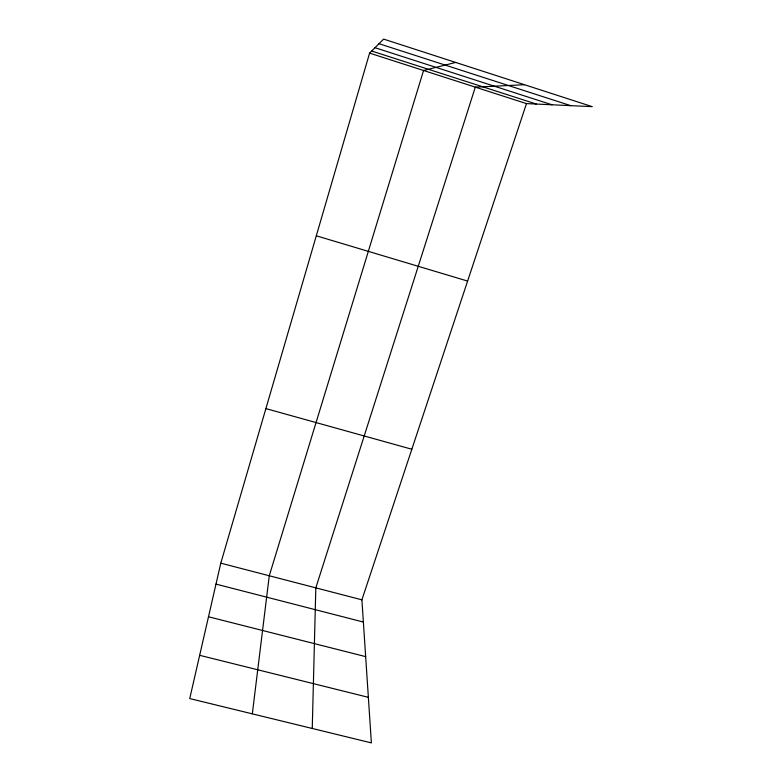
<?xml version="1.0" encoding="UTF-8"?>
<svg xmlns="http://www.w3.org/2000/svg" width="782" height="782" viewBox="0 0 782 782"><rect width="100%" height="100%" fill="white"/><g stroke="black" fill="none" stroke-linecap="round" stroke-linejoin="round"><path stroke-width="1.17" d="M312.253 728.472L315.82 587.859L475.309 87.134L524.507 84.72M252.322 713.849L269.272 575.767L423.551 70.488L455.681 62.433M220.798 563.167L189.733 698.58L371.382 742.9L361.9 599.833L526.462 103.595L592.267 106.655L383.61 39.1L369.593 53.127L220.798 563.167L361.9 599.833M199.654 655.316L368.361 697.329M208.501 616.773L365.663 656.626M215.988 584.115L363.366 622.052M265.89 408.605L411.84 449.239M316.299 235.793L467.607 281.07M375.008 47.702L551.994 104.778M371.685 51.026L536.354 104.055M369.593 53.127L526.462 103.595M379.016 43.704L570.772 105.658"/></g></svg>
